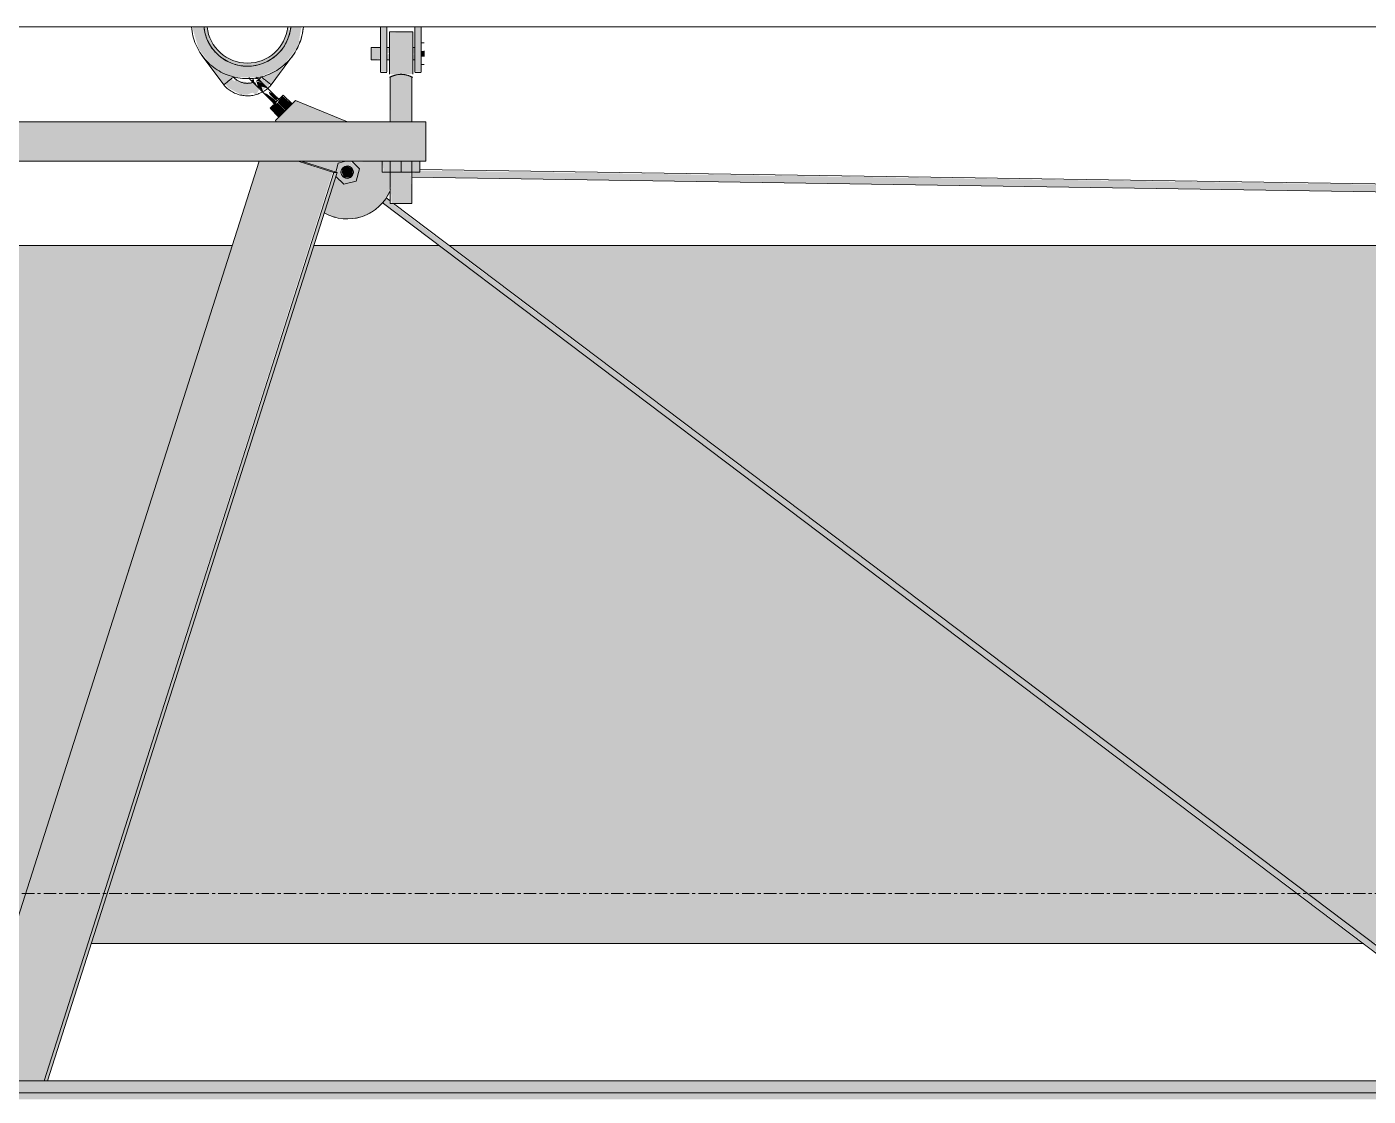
# Model space of a CAD drawing. Header units: inches. Extents: x 20426 to 92531, y -195 to 750.
# Drawn here: x 33730.5 to 33784.3, y 243.9 to 286.8 of the extents above; entities that cross this region are included whole.
import ezdxf

# ---------------------------------------------------------------- set-up
doc = ezdxf.new("R2010")
doc.units = ezdxf.units.IN
doc.header["$MEASUREMENT"] = 0
doc.linetypes.add('Grid Line 1_2_', pattern=[0.875, 0.5, -0.125, 0.125, -0.125])
for name, color, linetype, lineweight in [('A-FLOR-LEVL', 51, 'Continuous', 9), ('M-HVAC-DUCT', 70, 'Continuous', 9), ('Q-SPCQ', 91, 'Continuous', 9), ('S-BEAM', 12, 'Continuous', 9)]:
    doc.layers.add(name, color=color, linetype=linetype, lineweight=lineweight)

# ---------------------------------------------------------------- blocks, each defined once
blk = doc.blocks.new('Girt_Z - 8_D-V152-Elevation - North')
at = {"layer": 'S-BEAM'}
h = blk.add_hatch(color=256, dxfattribs=at)
h.paths.add_polyline_path([(-24964.302, 244), (-22792.025, 244), (-22792.025, 244.482), (-25977.143, 244.482), (-25977.143, 244), (-24981.581, 244)], flags=0)
h.paths.add_polyline_path([(-25980.765, 244), (-25980.765, 244.482), (-25981.015, 244.482), (-25981.015, 244)], flags=0)
h = blk.add_hatch(color=256, dxfattribs=at)
h.paths.add_polyline_path([(-24808.786, 241.633), (-24537.137, 241.633), (-24537.137, 243.744), (-23371.643, 243.744), (-23371.643, 241.633), (-23089.637, 241.633), (-23089.637, 243.744), (-22792.025, 243.744), (-22792.025, 244), (-25977.143, 244), (-25977.143, 241.633), (-25695.137, 241.633), (-25695.137, 243.744), (-24819.143, 243.744), (-24819.143, 241.633)], flags=0)
h.paths.add_polyline_path([(-25981.015, 241.633), (-25980.765, 241.633), (-25980.765, 244), (-25981.015, 244)], flags=0)
for p, q in [((-25977.143, 244.482), (-22792.025, 244.482)), ((-25977.143, 244), (-22792.025, 244))]:
    blk.add_line(p, q, dxfattribs=at)
blk = doc.blocks.new('Girt_Z - 8_D-V153-Elevation - North')
at = {"layer": 'S-BEAM'}
blk.add_line((-25977.143, 286.768), (-22792.025, 286.768), dxfattribs=at)
blk = doc.blocks.new('Basketball_Backstop-Performance_Sports_Systems-3103-Ceiling_Hung - 27_-0_ to 27_-11 7_8_-652462-Elevation - North')
at = {"layer": 'Q-SPCQ'}
for points in [[(-24910.174, 285.687), (-24910.174, 286.768), (-24910.424, 286.768), (-24910.424, 285.687)], [(-24908.799, 285.687), (-24908.799, 286.768), (-24909.049, 286.768), (-24909.049, 285.687)], [(-24910.075, 285.656), (-24909.138, 285.656), (-24909.138, 286.562), (-24910.075, 286.532), (-24910.075, 285.891)], [(-24910.174, 284.963), (-24910.174, 285.687), (-24910.424, 285.687), (-24910.424, 284.963)], [(-24909.607, 284.859), (-24909.138, 284.871), (-24909.138, 285.656), (-24910.075, 285.656), (-24910.075, 284.871), (-24909.684, 284.859)], [(-24908.799, 284.963), (-24908.799, 285.687), (-24909.049, 285.687), (-24909.049, 284.963)], [(-24908.674, 285.687), (-24908.674, 285.801), (-24908.799, 285.801), (-24908.799, 285.687)], [(-24908.674, 285.574), (-24908.674, 285.687), (-24908.799, 285.687), (-24908.799, 285.574)], [(-24927.059, 244.482), (-24923.922, 244.482), (-24912.349, 280.932), (-24913.725, 281.375), (-24915.294, 281.375), (-24926.835, 245.185)], [(-24909.607, 280.937), (-24909.607, 281.375), (-24910.357, 281.375), (-24910.303, 280.937)], [(-24908.857, 280.937), (-24908.857, 281.375), (-24909.607, 281.375), (-24909.607, 280.937)], [(-24923.922, 244.482), (-24923.788, 244.482), (-24912.168, 280.918), (-24912.302, 280.918), (-24923.698, 245.185)], [(-24912.302, 280.918), (-24912.215, 280.932), (-24912.349, 280.932)]]:
    blk.add_hatch(color=256, dxfattribs=at).paths.add_polyline_path(points, flags=0)
h = blk.add_hatch(color=256, dxfattribs=at)
h.paths.add_polyline_path([(-24910.424, 285.687), (-24910.424, 285.937), (-24910.799, 285.904), (-24910.799, 285.687)], flags=0)
h.paths.add_polyline_path([(-24909.138, 285.687), (-24909.049, 285.696), (-24909.049, 285.937), (-24909.138, 285.891), (-24909.138, 285.698)], flags=0)
h.paths.add_polyline_path([(-24910.174, 285.687), (-24910.075, 285.729), (-24910.075, 285.937), (-24910.174, 285.891), (-24910.174, 285.732)], flags=0)
h = blk.add_hatch(color=256, dxfattribs=at)
h.paths.add_polyline_path([(-24909.049, 285.437), (-24909.049, 285.687), (-24909.138, 285.634), (-24909.138, 285.437)], flags=0)
h.paths.add_polyline_path([(-24910.799, 285.437), (-24910.424, 285.493), (-24910.424, 285.687), (-24910.799, 285.687), (-24910.799, 285.446)], flags=0)
h.paths.add_polyline_path([(-24910.174, 285.437), (-24910.075, 285.493), (-24910.075, 285.687), (-24910.174, 285.656), (-24910.174, 285.443)], flags=0)
h = blk.add_hatch(color=256, dxfattribs=at)
h.paths.add_polyline_path([(-24909.607, 279.687), (-24909.169, 279.687), (-24909.22, 280.937), (-24910.044, 280.937), (-24909.985, 279.687), (-24909.72, 279.687)], flags=0)
h.paths.add_polyline_path([(-24909.558, 282.955), (-24909.169, 282.955), (-24909.196, 284.763), (-24909.53, 284.859), (-24909.826, 284.833), (-24910.044, 284.75), (-24910.006, 282.955), (-24909.655, 282.955)], flags=0)
h = blk.add_hatch(color=256, dxfattribs=at)
h.paths.add_polyline_path([(-25004.607, 281.375), (-24957.549, 281.375), (-24957.549, 282.955), (-25004.607, 282.955), (-25004.607, 282.691)], flags=0)
h.paths.add_polyline_path([(-24910.303, 281.375), (-24908.607, 281.375), (-24908.607, 282.955), (-24955.674, 282.955), (-24955.662, 281.375), (-24911.383, 281.375)], flags=0)
for p, q in [((-24910.424, 285.687), (-24910.424, 286.768)), ((-24910.174, 286.768), (-24910.174, 285.687)), ((-24909.049, 285.687), (-24909.049, 286.768)), ((-24908.799, 286.768), (-24908.799, 285.687)), ((-24909.138, 286.562), (-24910.075, 286.562)), ((-24910.075, 285.656), (-24910.075, 286.562)), ((-24909.138, 286.562), (-24909.138, 285.656)), ((-24910.424, 285.937), (-24910.799, 285.937)), ((-24910.799, 285.687), (-24910.799, 285.937)), ((-24910.799, 285.437), (-24910.799, 285.687)), ((-24910.424, 284.963), (-24910.424, 285.687)), ((-24910.075, 285.937), (-24910.174, 285.937)), ((-24910.174, 285.687), (-24910.174, 284.963)), ((-24910.075, 284.871), (-24910.075, 285.656)), ((-24909.049, 285.937), (-24909.138, 285.937)), ((-24909.138, 285.656), (-24909.138, 284.871)), ((-24909.049, 284.963), (-24909.049, 285.687)), ((-24908.674, 286.125), (-24908.799, 286.125)), ((-24908.799, 285.687), (-24908.799, 284.963)), ((-24908.674, 285.801), (-24908.674, 285.687)), ((-24908.674, 285.687), (-24908.674, 285.574)), ((-24910.799, 285.437), (-24910.424, 285.437)), ((-24910.174, 285.437), (-24910.075, 285.437)), ((-24909.138, 285.437), (-24909.049, 285.437)), ((-24908.799, 285.25), (-24908.674, 285.25)), ((-24910.424, 284.937), (-24910.174, 284.937)), ((-24910.075, 284.75), (-24910.044, 284.75)), ((-24910.044, 284.75), (-24910.044, 282.955)), ((-24909.169, 282.955), (-24909.169, 284.75)), ((-24909.169, 284.75), (-24909.138, 284.75)), ((-24909.049, 284.937), (-24908.799, 284.937)), ((-24908.607, 282.955), (-24955.662, 282.955)), ((-24908.607, 282.955), (-24908.607, 281.375)), ((-24908.607, 281.375), (-24955.662, 281.375)), ((-24927.059, 244.482), (-24915.294, 281.375)), ((-24913.725, 281.375), (-24912.302, 280.918)), ((-24912.168, 280.918), (-24913.591, 281.375)), ((-24910.357, 280.937), (-24910.357, 281.375)), ((-24910.044, 281.375), (-24910.044, 279.687)), ((-24909.607, 280.937), (-24909.607, 281.375)), ((-24909.169, 279.687), (-24909.169, 281.375)), ((-24908.857, 280.937), (-24908.857, 281.375)), ((-24912.302, 280.918), (-24923.922, 244.482)), ((-24923.788, 244.482), (-24912.168, 280.918)), ((-24912.302, 280.918), (-24912.168, 280.918)), ((-24909.607, 280.937), (-24910.357, 280.937)), ((-24908.857, 280.937), (-24909.607, 280.937)), ((-24909.169, 279.687), (-24910.044, 279.687))]:
    blk.add_line(p, q, dxfattribs=at)
blk.add_open_spline([(-24909.169, 284.75), (-24909.169, 284.75), (-24909.173, 284.752), (-24909.184, 284.758), (-24909.196, 284.762), (-24909.21, 284.769), (-24909.228, 284.777), (-24909.245, 284.785), (-24909.26, 284.791), (-24909.272, 284.795), (-24909.284, 284.799), (-24909.302, 284.806), (-24909.325, 284.814), (-24909.35, 284.822), (-24909.37, 284.829), (-24909.387, 284.833), (-24909.403, 284.837), (-24909.426, 284.842), (-24909.455, 284.848), (-24909.492, 284.855), (-24909.529, 284.859), (-24909.568, 284.862), (-24909.607, 284.862), (-24909.645, 284.862), (-24909.684, 284.859), (-24909.721, 284.855), (-24909.758, 284.848), (-24909.787, 284.842), (-24909.81, 284.837), (-24909.827, 284.833), (-24909.843, 284.829), (-24909.864, 284.822), (-24909.888, 284.814), (-24909.911, 284.806), (-24909.929, 284.799), (-24909.941, 284.795), (-24909.953, 284.791), (-24909.968, 284.785), (-24909.985, 284.777), (-24910.003, 284.769), (-24910.018, 284.762), (-24910.029, 284.758), (-24910.041, 284.752), (-24910.044, 284.75), (-24910.044, 284.75)], degree=3, knots=[0, 0, 0, 0, 0.055556, 0.083333, 0.111111, 0.138889, 0.166667, 0.194444, 0.208333, 0.222222, 0.236111, 0.25, 0.277778, 0.305556, 0.319444, 0.333333, 0.347222, 0.361111, 0.388889, 0.416667, 0.444444, 0.472222, 0.5, 0.527778, 0.555556, 0.583333, 0.611111, 0.638889, 0.652778, 0.666667, 0.680556, 0.694444, 0.722222, 0.75, 0.763889, 0.777778, 0.791667, 0.805556, 0.833333, 0.861111, 0.888889, 0.916667, 0.944444, 1, 1, 1, 1], dxfattribs=at)
blk = doc.blocks.new('Basketball_Backstop-Performance_Sports_Systems-3103-Ceiling_Hung - 27_-0_ to 27_-11 7_8_-V161-Elevation - North')
at = {"layer": 'Q-SPCQ'}
for points in [[(-24915.508, 284.744), (-24915.265, 284.744), (-24914.362, 285.178), (-24913.738, 285.961), (-24913.601, 286.768), (-24913.99, 286.768), (-24914.038, 286.768), (-24914.131, 286.348), (-24914.358, 285.921), (-24914.623, 285.627), (-24915.042, 285.359), (-24915.508, 285.221), (-24915.765, 285.187), (-24916.391, 285.319), (-24916.817, 285.557), (-24917.095, 285.82), (-24917.343, 286.213), (-24917.46, 286.517), (-24917.54, 286.768), (-24917.955, 286.768), (-24917.96, 286.696), (-24917.719, 285.869), (-24917.168, 285.178), (-24916.266, 284.744), (-24915.765, 284.744)], [(-24915.765, 285.187), (-24915.312, 285.247), (-24914.89, 285.422), (-24914.528, 285.7), (-24914.19, 286.207), (-24914.075, 286.485), (-24914.088, 286.768), (-24914.163, 286.768), (-24914.196, 286.517), (-24914.358, 286.125), (-24914.623, 285.783), (-24914.953, 285.53), (-24915.345, 285.368), (-24915.765, 285.312), (-24916.186, 285.368), (-24916.578, 285.53), (-24916.914, 285.788), (-24917.173, 286.125), (-24917.335, 286.517), (-24917.368, 286.768), (-24917.493, 286.768), (-24917.456, 286.485), (-24917.281, 286.062), (-24917.003, 285.7), (-24916.64, 285.422), (-24916.218, 285.247)], [(-24913.714, 286.068), (-24913.599, 286.413), (-24913.696, 286.144)], [(-24917.548, 285.62), (-24917.564, 285.674), (-24917.562, 285.644)], [(-24916.717, 284.439), (-24916.351, 284.785), (-24917.195, 285.216), (-24917.548, 285.62), (-24917.542, 285.57), (-24916.751, 284.486)], [(-24914.814, 284.439), (-24914.175, 285.414), (-24914.457, 285.133), (-24915.192, 284.743), (-24914.825, 284.449)], [(-24914.613, 283.645), (-24914.623, 283.736), (-24914.623, 283.791), (-24914.672, 283.844), (-24914.991, 284.081), (-24915.121, 284.122), (-24914.623, 283.652)], [(-24914.616, 283.788), (-24914.564, 283.895), (-24914.781, 284.1), (-24914.909, 284.163), (-24914.892, 284.112), (-24914.87, 284.042), (-24914.623, 283.811)], [(-24914.24, 283.412), (-24913.984, 283.669), (-24914.364, 283.996), (-24914.56, 283.732)], [(-24914.496, 283.156), (-24914.24, 283.412), (-24914.565, 283.723), (-24914.64, 283.665), (-24914.671, 283.688), (-24914.85, 283.51), (-24914.523, 283.183)], [(-24911.64, 280.721), (-24911.549, 280.812), (-24911.549, 281.062), (-24911.765, 281.187), (-24911.942, 281.114), (-24911.988, 280.932), (-24911.89, 280.721)], [(-24863.363, 244.482), (-24863.319, 244.482), (-24909.985, 279.687), (-24910.044, 279.715), (-24910.044, 279.793), (-24910.226, 279.885), (-24910.357, 279.717), (-24863.652, 244.482), (-24863.379, 244.482)]]:
    blk.add_hatch(color=256, dxfattribs=at).paths.add_polyline_path(points, flags=0)
h = blk.add_hatch(color=256, dxfattribs=at)
h.paths.add_polyline_path([(-24915.41, 284.052), (-24915.273, 284.292), (-24915.524, 284.53), (-24915.566, 284.53), (-24916.061, 284.585), (-24916.303, 284.705), (-24916.255, 284.575), (-24916.413, 284.683), (-24916.658, 284.486), (-24916.533, 284.32), (-24916.034, 284.052), (-24915.765, 284.052), (-24915.572, 284.125)], flags=0)
h.paths.add_polyline_path([(-24915.152, 284.219), (-24915.042, 284.323), (-24915.191, 284.341), (-24915.154, 284.293), (-24915.159, 284.241)], flags=0)
h.paths.add_polyline_path([(-24915.17, 284.519), (-24915.434, 284.572), (-24915.38, 284.567), (-24915.192, 284.524)], flags=0)
h.paths.add_polyline_path([(-24914.99, 284.329), (-24914.86, 284.476), (-24915.243, 284.715), (-24915.325, 284.671), (-24914.992, 284.331)], flags=0)
h = blk.add_hatch(color=256, dxfattribs=at)
h.paths.add_polyline_path([(-24915.121, 284.122), (-24915.201, 284.373), (-24915.399, 284.572), (-24915.346, 284.342), (-24915.273, 284.292)], flags=0)
h.paths.add_polyline_path([(-24915.5, 284.499), (-24915.512, 284.684), (-24915.597, 284.628)], flags=0)
h.paths.add_polyline_path([(-24915.346, 284.342), (-24915.475, 284.572), (-24915.5, 284.499), (-24915.399, 284.396)], flags=0)
h = blk.add_hatch(color=256, dxfattribs=at)
h.paths.add_polyline_path([(-24914.95, 284.293), (-24915.17, 284.519), (-24915.399, 284.572), (-24915.201, 284.373)], flags=0)
h.paths.add_polyline_path([(-24915.326, 284.673), (-24915.475, 284.744), (-24915.455, 284.681)], flags=0)
h.paths.add_polyline_path([(-24915.17, 284.519), (-24915.33, 284.672), (-24915.399, 284.606), (-24915.273, 284.558)], flags=0)
h = blk.add_hatch(color=256, dxfattribs=at)
h.paths.add_polyline_path([(-24911.677, 279.065), (-24911.223, 279.143), (-24910.802, 279.329), (-24910.439, 279.612), (-24910.156, 279.975), (-24910.044, 280.346), (-24910.044, 280.937), (-24910.357, 280.937), (-24910.357, 281.375), (-24911.549, 281.34), (-24911.282, 281.051), (-24911.471, 280.563), (-24911.942, 280.496), (-24912.234, 280.711), (-24912.68, 279.314), (-24912.463, 279.209), (-24912.136, 279.1)], flags=0)
h.paths.add_polyline_path([(-24912.219, 280.934), (-24912.083, 281.305), (-24912.049, 281.375), (-24913.591, 281.375), (-24912.23, 280.937)], flags=0)
h.paths.add_polyline_path([(-24913.242, 282.955), (-24911.747, 282.955), (-24913.842, 283.81), (-24914.623, 282.979), (-24914.553, 282.955)], flags=0)
h = blk.add_hatch(color=256, dxfattribs=at)
h.paths.add_polyline_path([(-24911.896, 280.45), (-24911.408, 280.58), (-24911.277, 281.068), (-24911.662, 281.375), (-24911.942, 281.343), (-24912.122, 281.295), (-24912.216, 280.769), (-24911.942, 280.496)], flags=0)
h.paths.add_polyline_path([(-24911.765, 280.687), (-24911.942, 280.761), (-24912.015, 280.937), (-24911.942, 281.114), (-24911.765, 281.187), (-24911.588, 281.114), (-24911.516, 280.932), (-24911.588, 280.761), (-24911.701, 280.696)], flags=0)
h = blk.add_hatch(color=256, dxfattribs=at)
h.paths.add_polyline_path([(-24770.131, 278.622), (-24770.122, 278.889), (-24770.14, 278.935), (-24813.89, 279.556), (-24813.89, 279.289), (-24770.138, 278.622)], flags=0)
h.paths.add_polyline_path([(-24768.488, 278.639), (-24768.482, 278.685), (-24768.488, 278.64)], flags=0)
h.paths.add_polyline_path([(-24831.89, 279.564), (-24831.89, 279.876), (-24908.857, 281.003), (-24908.857, 280.937), (-24909.169, 280.897), (-24909.169, 280.742), (-24843.345, 279.738)], flags=0)
h.paths.add_polyline_path([(-24911.542, 280.829), (-24911.528, 281.012), (-24911.549, 280.932), (-24911.549, 280.83)], flags=0)
for p, q in [((-24917.575, 285.6), (-24916.717, 284.439)), ((-24914.814, 284.439), (-24913.956, 285.6)), ((-24915.389, 284.601), (-24915.415, 284.587)), ((-24915.342, 284.728), (-24915.254, 284.746)), ((-24914.594, 283.766), (-24914.338, 284.022)), ((-24913.975, 283.678), (-24914.328, 284.031)), ((-24914.859, 283.501), (-24914.505, 283.147)), ((-24914.85, 283.51), (-24914.726, 283.633)), ((-24913.842, 283.81), (-24914.638, 283.015)), ((-24914.623, 283.736), (-24914.594, 283.766)), ((-24911.747, 282.955), (-24913.842, 283.81)), ((-24914.638, 283.015), (-24914.623, 282.979)), ((-24912.122, 281.295), (-24912.219, 280.934)), ((-24911.823, 281.375), (-24912.122, 281.295)), ((-24911.277, 281.068), (-24911.584, 281.375)), ((-24912.216, 280.769), (-24911.896, 280.45)), ((-24911.408, 280.58), (-24911.277, 281.068)), ((-24831.89, 279.876), (-24908.857, 281.049)), ((-24911.896, 280.45), (-24911.408, 280.58)), ((-24909.169, 280.742), (-24831.89, 279.564)), ((-24910.357, 279.717), (-24863.733, 244.482)), ((-24910.044, 279.793), (-24910.204, 279.914)), ((-24863.319, 244.482), (-24909.904, 279.687))]:
    blk.add_line(p, q, dxfattribs=at)
at = {"layer": 'Q-SPCQ', "flags": 128}
for points in [[(-24918.008, 286.758), (-24917.999, 286.668), (-24917.986, 286.579), (-24917.97, 286.49), (-24917.951, 286.403), (-24917.928, 286.316), (-24917.901, 286.23), (-24917.871, 286.145), (-24917.838, 286.061), (-24917.801, 285.979), (-24917.761, 285.898), (-24917.718, 285.82), (-24917.672, 285.742), (-24917.622, 285.667), (-24917.57, 285.594), (-24917.515, 285.523), (-24917.457, 285.454), (-24917.396, 285.387), (-24917.333, 285.323), (-24917.267, 285.262), (-24917.199, 285.203), (-24917.128, 285.147), (-24917.056, 285.094), (-24916.981, 285.044), (-24916.904, 284.997), (-24916.826, 284.953), (-24916.746, 284.912), (-24916.664, 284.875), (-24916.581, 284.84), (-24916.496, 284.809), (-24916.41, 284.782), (-24916.324, 284.758), (-24916.236, 284.737), (-24916.148, 284.72), (-24916.059, 284.707), (-24915.969, 284.697), (-24915.879, 284.69), (-24915.79, 284.688), (-24915.7, 284.688), (-24915.61, 284.693), (-24915.52, 284.701), (-24915.431, 284.712), (-24915.342, 284.728), (-24915.254, 284.746), (-24915.167, 284.769), (-24915.081, 284.794), (-24914.995, 284.823), (-24914.911, 284.856), (-24914.829, 284.892), (-24914.748, 284.931), (-24914.668, 284.973), (-24914.591, 285.018), (-24914.515, 285.067), (-24914.441, 285.118), (-24914.369, 285.173), (-24914.3, 285.23), (-24914.233, 285.29), (-24914.168, 285.353), (-24914.106, 285.418), (-24914.047, 285.485), (-24913.99, 285.555), (-24913.936, 285.627), (-24913.885, 285.701), (-24913.837, 285.778), (-24913.792, 285.856), (-24913.751, 285.935), (-24913.712, 286.017), (-24913.677, 286.1), (-24913.645, 286.184), (-24913.617, 286.269), (-24913.592, 286.356), (-24913.57, 286.443), (-24913.552, 286.531), (-24913.538, 286.62), (-24913.527, 286.709)], [(-24918.008, 286.758), (-24917.999, 286.668), (-24917.986, 286.579), (-24917.97, 286.49), (-24917.951, 286.403), (-24917.928, 286.316), (-24917.901, 286.23), (-24917.871, 286.145), (-24917.838, 286.061), (-24917.801, 285.979), (-24917.761, 285.898), (-24917.718, 285.82), (-24917.672, 285.742), (-24917.622, 285.667), (-24917.57, 285.594), (-24917.515, 285.523), (-24917.461, 285.459)], [(-24918.008, 286.758), (-24917.999, 286.668), (-24917.986, 286.579), (-24917.97, 286.49), (-24917.951, 286.403), (-24917.928, 286.316), (-24917.901, 286.23), (-24917.871, 286.145), (-24917.838, 286.061), (-24917.801, 285.979), (-24917.761, 285.898), (-24917.718, 285.82), (-24917.672, 285.742), (-24917.622, 285.667), (-24917.575, 285.6)], [(-24917.056, 285.755), (-24917.102, 285.808), (-24917.146, 285.862), (-24917.188, 285.918), (-24917.228, 285.976), (-24917.265, 286.035), (-24917.3, 286.096), (-24917.332, 286.158), (-24917.362, 286.221), (-24917.389, 286.286), (-24917.414, 286.351), (-24917.436, 286.418), (-24917.456, 286.485), (-24917.472, 286.553), (-24917.486, 286.621), (-24917.498, 286.691), (-24917.506, 286.76)], [(-24914.028, 286.728), (-24914.038, 286.659), (-24914.05, 286.59), (-24914.065, 286.522), (-24914.083, 286.454), (-24914.104, 286.387), (-24914.127, 286.321), (-24914.153, 286.256), (-24914.182, 286.192), (-24914.213, 286.129), (-24914.247, 286.068), (-24914.283, 286.008), (-24914.321, 285.949), (-24914.362, 285.892), (-24914.404, 285.837), (-24914.45, 285.784), (-24914.497, 285.732)], [(-24913.956, 285.6), (-24913.904, 285.674), (-24913.855, 285.749), (-24913.809, 285.826), (-24913.766, 285.906), (-24913.726, 285.986), (-24913.69, 286.069), (-24913.657, 286.152), (-24913.627, 286.237), (-24913.601, 286.323), (-24913.578, 286.41), (-24913.559, 286.498), (-24913.543, 286.587), (-24913.53, 286.676), (-24913.522, 286.766)], [(-24913.638, 286.207), (-24913.617, 286.269), (-24913.592, 286.356), (-24913.57, 286.443), (-24913.552, 286.531), (-24913.538, 286.62), (-24913.527, 286.709)], [(-24914.047, 285.485), (-24913.99, 285.555), (-24913.936, 285.627), (-24913.885, 285.701), (-24913.837, 285.778), (-24913.792, 285.856), (-24913.751, 285.935), (-24913.712, 286.017), (-24913.677, 286.1), (-24913.645, 286.184)], [(-24914.597, 285.634), (-24914.65, 285.589), (-24914.705, 285.545), (-24914.762, 285.504), (-24914.82, 285.465), (-24914.879, 285.428), (-24914.94, 285.394), (-24915.003, 285.362), (-24915.066, 285.333), (-24915.131, 285.306), (-24915.197, 285.282), (-24915.263, 285.261), (-24915.331, 285.242), (-24915.399, 285.226), (-24915.468, 285.213), (-24915.537, 285.202), (-24915.607, 285.195), (-24915.676, 285.19), (-24915.746, 285.188), (-24915.816, 285.188), (-24915.886, 285.192), (-24915.956, 285.198), (-24916.025, 285.207), (-24916.094, 285.219), (-24916.163, 285.233), (-24916.231, 285.251), (-24916.298, 285.27), (-24916.364, 285.293), (-24916.429, 285.318), (-24916.493, 285.346), (-24916.557, 285.377), (-24916.618, 285.41), (-24916.679, 285.445), (-24916.738, 285.483), (-24916.795, 285.523), (-24916.851, 285.565), (-24916.905, 285.609), (-24916.957, 285.656)], [(-24915.554, 284.53), (-24915.583, 284.522), (-24915.612, 284.516), (-24915.642, 284.51), (-24915.672, 284.506), (-24915.701, 284.503), (-24915.731, 284.501), (-24915.761, 284.5), (-24915.791, 284.5), (-24915.821, 284.502), (-24915.851, 284.505), (-24915.881, 284.509), (-24915.91, 284.514), (-24915.94, 284.521), (-24915.969, 284.528), (-24915.997, 284.537), (-24916.026, 284.547), (-24916.054, 284.558), (-24916.081, 284.57), (-24916.108, 284.583), (-24916.135, 284.597), (-24916.16, 284.613), (-24916.186, 284.629), (-24916.21, 284.646), (-24916.234, 284.664), (-24916.257, 284.684), (-24916.279, 284.704), (-24916.301, 284.725), (-24916.321, 284.747), (-24916.326, 284.752)], [(-24916.324, 284.758), (-24916.236, 284.737), (-24916.148, 284.72), (-24916.059, 284.707), (-24915.969, 284.697), (-24915.879, 284.69), (-24915.79, 284.688), (-24915.7, 284.688), (-24915.61, 284.693), (-24915.52, 284.701)], [(-24915.654, 284.65), (-24915.658, 284.653), (-24915.661, 284.657), (-24915.664, 284.661), (-24915.667, 284.665), (-24915.67, 284.669), (-24915.673, 284.673), (-24915.675, 284.678), (-24915.678, 284.682), (-24915.68, 284.687), (-24915.682, 284.691), (-24915.684, 284.696), (-24915.685, 284.701), (-24915.687, 284.705), (-24915.688, 284.71), (-24915.689, 284.715), (-24915.69, 284.72), (-24915.69, 284.725), (-24915.691, 284.73), (-24915.691, 284.735), (-24915.691, 284.74)], [(-24915.519, 284.514), (-24915.533, 284.528), (-24915.546, 284.541), (-24915.558, 284.554), (-24915.57, 284.566), (-24915.581, 284.577), (-24915.592, 284.587), (-24915.601, 284.597), (-24915.61, 284.606), (-24915.618, 284.614), (-24915.626, 284.621), (-24915.632, 284.628), (-24915.638, 284.633), (-24915.643, 284.638), (-24915.647, 284.642), (-24915.65, 284.645), (-24915.652, 284.648), (-24915.654, 284.649), (-24915.654, 284.65)], [(-24915.654, 284.65), (-24915.654, 284.649), (-24915.653, 284.648), (-24915.65, 284.646), (-24915.648, 284.643), (-24915.644, 284.639), (-24915.639, 284.635), (-24915.634, 284.629), (-24915.627, 284.623), (-24915.62, 284.616), (-24915.612, 284.608), (-24915.604, 284.599), (-24915.594, 284.59), (-24915.584, 284.58), (-24915.573, 284.569), (-24915.562, 284.557), (-24915.549, 284.545), (-24915.536, 284.532), (-24915.523, 284.518), (-24915.508, 284.504), (-24915.493, 284.489), (-24915.478, 284.473), (-24915.462, 284.457), (-24915.445, 284.441), (-24915.428, 284.424), (-24915.411, 284.406), (-24915.392, 284.388), (-24915.374, 284.369), (-24915.355, 284.351), (-24915.336, 284.331), (-24915.316, 284.312), (-24915.296, 284.292), (-24915.276, 284.272), (-24915.256, 284.251), (-24915.235, 284.23), (-24915.214, 284.21), (-24915.193, 284.189), (-24915.172, 284.168), (-24915.151, 284.146), (-24915.13, 284.125), (-24915.124, 284.119)], [(-24915.397, 284.746), (-24915.385, 284.734), (-24915.373, 284.722), (-24915.36, 284.709), (-24915.346, 284.695), (-24915.332, 284.681)], [(-24914.947, 284.296), (-24914.968, 284.317), (-24914.99, 284.339), (-24915.011, 284.36), (-24915.032, 284.381), (-24915.053, 284.402), (-24915.073, 284.422), (-24915.094, 284.443), (-24915.114, 284.463), (-24915.134, 284.483), (-24915.154, 284.503), (-24915.173, 284.522), (-24915.192, 284.541), (-24915.211, 284.56), (-24915.229, 284.578), (-24915.247, 284.596), (-24915.264, 284.613), (-24915.281, 284.63), (-24915.297, 284.646), (-24915.313, 284.662), (-24915.328, 284.677), (-24915.342, 284.691), (-24915.356, 284.705), (-24915.369, 284.718), (-24915.382, 284.731), (-24915.393, 284.743)], [(-24915.204, 284.752), (-24915.225, 284.73), (-24915.246, 284.709), (-24915.268, 284.689), (-24915.291, 284.669)], [(-24916.717, 284.439), (-24916.684, 284.402), (-24916.649, 284.366), (-24916.613, 284.331), (-24916.576, 284.298), (-24916.537, 284.267), (-24916.497, 284.236), (-24916.456, 284.208), (-24916.414, 284.181), (-24916.37, 284.156), (-24916.326, 284.133), (-24916.281, 284.111), (-24916.235, 284.092), (-24916.188, 284.074), (-24916.141, 284.058), (-24916.093, 284.044), (-24916.044, 284.032), (-24915.995, 284.021), (-24915.946, 284.013), (-24915.897, 284.007), (-24915.847, 284.003), (-24915.797, 284), (-24915.747, 284), (-24915.697, 284.002), (-24915.647, 284.006), (-24915.597, 284.011), (-24915.548, 284.019), (-24915.499, 284.029), (-24915.45, 284.04), (-24915.402, 284.054), (-24915.355, 284.069), (-24915.308, 284.087), (-24915.262, 284.106), (-24915.216, 284.127), (-24915.172, 284.15)], [(-24915.124, 284.119), (-24915.145, 284.141), (-24915.166, 284.162), (-24915.187, 284.183), (-24915.208, 284.204), (-24915.229, 284.225)], [(-24915.128, 284.174), (-24915.086, 284.201), (-24915.044, 284.229), (-24915.004, 284.258), (-24914.965, 284.29), (-24914.927, 284.322), (-24914.891, 284.357), (-24914.856, 284.392), (-24914.822, 284.429), (-24914.814, 284.439)], [(-24915.124, 284.119), (-24915.103, 284.098), (-24915.082, 284.077), (-24915.06, 284.056), (-24915.039, 284.035), (-24915.019, 284.014), (-24914.998, 283.993), (-24914.977, 283.973), (-24914.957, 283.953), (-24914.937, 283.933), (-24914.917, 283.913), (-24914.898, 283.894), (-24914.879, 283.875), (-24914.86, 283.856), (-24914.842, 283.838), (-24914.825, 283.82), (-24914.807, 283.803), (-24914.791, 283.786), (-24914.774, 283.77), (-24914.759, 283.754), (-24914.744, 283.739), (-24914.729, 283.725), (-24914.715, 283.711), (-24914.702, 283.698), (-24914.69, 283.685), (-24914.678, 283.673), (-24914.667, 283.662), (-24914.656, 283.652), (-24914.647, 283.642), (-24914.638, 283.633), (-24914.63, 283.625), (-24914.622, 283.618), (-24914.616, 283.611), (-24914.61, 283.606), (-24914.605, 283.601), (-24914.601, 283.597), (-24914.598, 283.594), (-24914.596, 283.591), (-24914.594, 283.59), (-24914.594, 283.589)], [(-24914.699, 283.694), (-24914.712, 283.707), (-24914.725, 283.721), (-24914.74, 283.735), (-24914.754, 283.75), (-24914.77, 283.766), (-24914.786, 283.782), (-24914.803, 283.798), (-24914.82, 283.815), (-24914.837, 283.833), (-24914.856, 283.851), (-24914.874, 283.87), (-24914.893, 283.888), (-24914.912, 283.908), (-24914.932, 283.927), (-24914.952, 283.947), (-24914.972, 283.967), (-24914.992, 283.988), (-24915.013, 284.009), (-24915.034, 284.029), (-24915.055, 284.05), (-24915.076, 284.071), (-24915.097, 284.093), (-24915.118, 284.114), (-24915.124, 284.119)], [(-24914.974, 284.323), (-24914.953, 284.302), (-24914.947, 284.296)], [(-24914.947, 284.296), (-24914.926, 284.275), (-24914.905, 284.254), (-24914.884, 284.233), (-24914.863, 284.212), (-24914.842, 284.191), (-24914.821, 284.17), (-24914.801, 284.15), (-24914.78, 284.129), (-24914.76, 284.109), (-24914.741, 284.09), (-24914.721, 284.07), (-24914.702, 284.051), (-24914.684, 284.033), (-24914.666, 284.015), (-24914.648, 283.997), (-24914.63, 283.98), (-24914.614, 283.963), (-24914.598, 283.947), (-24914.582, 283.931), (-24914.567, 283.916), (-24914.552, 283.901), (-24914.538, 283.888), (-24914.525, 283.874)], [(-24914.417, 283.766), (-24914.417, 283.766), (-24914.419, 283.768), (-24914.421, 283.77), (-24914.424, 283.773), (-24914.427, 283.776), (-24914.432, 283.781), (-24914.438, 283.787), (-24914.444, 283.793), (-24914.451, 283.8), (-24914.459, 283.808), (-24914.467, 283.816), (-24914.477, 283.826), (-24914.487, 283.836), (-24914.498, 283.847), (-24914.51, 283.859), (-24914.522, 283.871), (-24914.535, 283.884), (-24914.549, 283.898), (-24914.563, 283.912), (-24914.578, 283.927), (-24914.593, 283.942), (-24914.609, 283.958), (-24914.626, 283.975), (-24914.643, 283.992), (-24914.661, 284.01), (-24914.679, 284.028), (-24914.697, 284.046), (-24914.716, 284.065), (-24914.735, 284.084), (-24914.755, 284.104), (-24914.775, 284.124), (-24914.795, 284.144), (-24914.816, 284.165), (-24914.836, 284.185), (-24914.857, 284.206), (-24914.878, 284.227), (-24914.899, 284.248), (-24914.92, 284.269), (-24914.941, 284.291), (-24914.947, 284.296)], [(-24914.594, 283.589), (-24914.594, 283.59), (-24914.595, 283.591), (-24914.597, 283.593), (-24914.6, 283.596), (-24914.604, 283.6), (-24914.609, 283.604), (-24914.614, 283.61), (-24914.621, 283.616), (-24914.628, 283.623), (-24914.636, 283.631), (-24914.644, 283.64), (-24914.654, 283.649), (-24914.664, 283.659)], [(-24914.417, 283.589), (-24914.42, 283.586), (-24914.424, 283.582), (-24914.428, 283.579), (-24914.432, 283.576), (-24914.436, 283.573), (-24914.44, 283.571), (-24914.445, 283.568), (-24914.449, 283.566), (-24914.454, 283.564), (-24914.458, 283.562), (-24914.463, 283.56), (-24914.468, 283.558), (-24914.472, 283.557), (-24914.477, 283.556), (-24914.482, 283.555), (-24914.487, 283.554), (-24914.492, 283.553), (-24914.497, 283.553), (-24914.502, 283.553), (-24914.507, 283.553), (-24914.512, 283.553), (-24914.517, 283.553), (-24914.522, 283.554), (-24914.527, 283.554), (-24914.532, 283.555), (-24914.537, 283.557), (-24914.542, 283.558), (-24914.546, 283.559), (-24914.551, 283.561), (-24914.556, 283.563), (-24914.56, 283.565), (-24914.565, 283.568), (-24914.569, 283.57), (-24914.573, 283.573), (-24914.577, 283.575), (-24914.581, 283.578), (-24914.585, 283.582), (-24914.589, 283.585), (-24914.593, 283.588), (-24914.594, 283.589)], [(-24914.49, 283.839), (-24914.479, 283.829), (-24914.47, 283.819), (-24914.461, 283.81), (-24914.453, 283.802), (-24914.446, 283.795), (-24914.439, 283.788), (-24914.433, 283.783), (-24914.429, 283.778), (-24914.425, 283.774), (-24914.421, 283.77), (-24914.419, 283.768), (-24914.418, 283.767), (-24914.417, 283.766)], [(-24914.417, 283.766), (-24914.413, 283.762), (-24914.41, 283.759), (-24914.407, 283.755), (-24914.404, 283.751), (-24914.401, 283.747), (-24914.398, 283.742), (-24914.396, 283.738), (-24914.394, 283.734), (-24914.391, 283.729), (-24914.389, 283.725), (-24914.388, 283.72), (-24914.386, 283.715), (-24914.385, 283.71), (-24914.383, 283.705), (-24914.382, 283.701), (-24914.382, 283.696), (-24914.381, 283.691), (-24914.381, 283.686), (-24914.38, 283.681), (-24914.38, 283.676), (-24914.38, 283.671), (-24914.381, 283.666), (-24914.381, 283.661), (-24914.382, 283.656), (-24914.383, 283.651), (-24914.384, 283.646), (-24914.386, 283.641), (-24914.387, 283.636), (-24914.389, 283.632), (-24914.391, 283.627), (-24914.393, 283.623), (-24914.395, 283.618), (-24914.398, 283.614), (-24914.4, 283.61), (-24914.403, 283.605), (-24914.406, 283.601), (-24914.409, 283.598), (-24914.413, 283.594), (-24914.416, 283.59), (-24914.417, 283.589)]]:
    blk.add_lwpolyline(points, dxfattribs=at)
at = {"layer": 'Q-SPCQ'}
for centre, radius, start, end in [((-24915.765, 286.937), 1.75, 185.6164, 354.3836), ((-24915.765, 286.937), 1.625, 186.0484, 353.9516), ((-24911.765, 280.937), 0.25, 45, 225), ((-24911.765, 280.937), 0.25, 150, 210), ((-24911.765, 280.937), 0.25, 225, 45), ((-24911.765, 280.937), 0.25, 45, 120), ((-24911.765, 280.937), 0.25, 330, 30), ((-24911.765, 280.937), 1.875, 240.5923, 337.6103), ((-24911.765, 280.937), 0.25, 240, 300), ((-24911.765, 280.937), 1.875, 330, 334.4034), ((-24911.765, 280.937), 1.875, 250.3226, 255), ((-24911.765, 280.937), 1.875, 295.5966, 300), ((-24911.765, 280.937), 1.875, 265.1058, 270), ((-24911.765, 280.937), 1.875, 280.0739, 285)]:
    blk.add_arc(centre, radius, start, end, dxfattribs=at)
blk.add_open_spline([(-24916.326, 284.752), (-24916.326, 284.752), (-24916.337, 284.744), (-24916.374, 284.714), (-24916.414, 284.682), (-24916.448, 284.654), (-24916.484, 284.625), (-24916.534, 284.585), (-24916.596, 284.536), (-24916.662, 284.483), (-24916.706, 284.448), (-24916.717, 284.439), (-24916.717, 284.439)], degree=3, knots=[-1, -1, -1, -1, -0.875, -0.75, -0.6875, -0.625, -0.5625, -0.5, -0.375, -0.25, -0.125, 0, 0, 0, 0], dxfattribs=at)
blk.add_open_spline([(-24915.204, 284.752), (-24915.204, 284.752), (-24915.196, 284.746), (-24915.162, 284.718), (-24915.109, 284.675), (-24915.044, 284.623), (-24914.975, 284.568), (-24914.91, 284.516), (-24914.856, 284.473), (-24914.822, 284.446), (-24914.814, 284.439), (-24914.814, 284.439)], degree=3, dxfattribs=at)

msp = doc.modelspace()

# ---------------------------------------------------------------- hatches: boundary and pattern name
at = {"layer": 'M-HVAC-DUCT', "lineweight": 5}
h = msp.add_hatch(color=256, dxfattribs=at)
h.paths.add_polyline_path([(33077.236, 264), (33244.216, 264), (33244.216, 278), (33076.439, 278), (33071.975, 264)], flags=0)
h.paths.add_polyline_path([(32854.749, 264), (32855.126, 264), (32854.749, 264.519)], flags=0)
h.paths.add_polyline_path([(33887.144, 264), (33892.028, 264), (33892.028, 278), (33888.522, 277.945), (33888.166, 277.424), (33887.648, 277.058), (33886.981, 276.894), (33886.626, 276.899), (33886.091, 277.047), (33885.853, 277.126), (33876.305, 264), (33887.134, 264)], flags=0)
h.paths.add_polyline_path([(32855.513, 264), (32954.716, 264), (32954.716, 278), (32854.749, 278), (32854.749, 265.051)], flags=0)
h.paths.add_polyline_path([(34252.749, 264), (34252.749, 278), (34130.716, 277.981), (34130.716, 264), (34226.467, 264)], flags=0)
h.paths.add_polyline_path([(33759.922, 264), (33765.546, 264), (33747.02, 278), (33742.007, 278), (33737.542, 264), (33743.416, 264)], flags=0)
h.paths.add_polyline_path([(32972.716, 264), (32993.889, 264), (32989.424, 278), (32984.411, 278), (32972.716, 269.162), (32972.716, 266.226)], flags=0)
h.paths.add_polyline_path([(33875.918, 264), (33885.622, 277.34), (33885.494, 277.451), (33885.029, 278), (33841.216, 278), (33841.216, 264), (33863.599, 264)], flags=0)
h.paths.add_polyline_path([(33765.96, 264), (33823.216, 264), (33823.216, 278), (33747.435, 278), (33764.837, 264.848)], flags=0)
h.paths.add_polyline_path([(33734.271, 264), (33738.736, 278), (33701.812, 278), (33701.812, 264), (33725.363, 264)], flags=0)
h.paths.add_polyline_path([(33695.187, 264), (33695.187, 278), (33658.263, 278), (33662.728, 264), (33690.804, 264)], flags=0)
h.paths.add_polyline_path([(33984.296, 264), (34112.716, 264), (34112.716, 278), (33979.525, 277.958), (33972.253, 264), (33984.164, 264)], flags=0)
h.paths.add_polyline_path([(33659.456, 264), (33654.992, 278), (33551.716, 278), (33551.716, 264), (33656.245, 264)], flags=0)
h.paths.add_polyline_path([(32997.16, 264), (33029.619, 264), (33029.619, 278), (32992.696, 278), (32996.464, 266.185)], flags=0)
h.paths.add_polyline_path([(33533.716, 264), (33533.716, 278), (33262.216, 278), (33262.216, 264), (33466.171, 264)], flags=0)
h.paths.add_polyline_path([(33949.996, 264), (33970.139, 264), (33977.432, 278), (33899.708, 277.946), (33899.309, 264), (33915.437, 264)], flags=0)
h.paths.add_polyline_path([(33068.703, 264), (33073.168, 278), (33036.244, 278), (33036.244, 264), (33051.465, 264)], flags=0)
h.paths.add_polyline_path([(32972.716, 269.475), (32983.996, 278), (32972.716, 278), (32972.716, 271)], flags=0)
h = msp.add_hatch(color=256, dxfattribs=at)
h.paths.add_polyline_path([(34252.749, 250), (34252.749, 264), (34130.716, 264), (34130.716, 250), (34226.467, 250)], flags=0)
h.paths.add_polyline_path([(33604.407, 250), (33663.921, 250), (33659.456, 264), (33551.716, 264), (33551.716, 250)], flags=0)
h.paths.add_polyline_path([(33667.192, 250), (33695.187, 250), (33695.187, 264), (33662.728, 264), (33667.164, 250.089)], flags=0)
h.paths.add_polyline_path([(33701.812, 250), (33729.806, 250), (33734.271, 264), (33701.812, 264), (33701.812, 250.084)], flags=0)
h.paths.add_polyline_path([(33733.077, 250), (33784.071, 250), (33765.546, 264), (33737.542, 264), (33733.103, 250.079)], flags=0)
h.paths.add_polyline_path([(34112.716, 250), (34112.716, 264), (33972.253, 264), (33964.96, 250), (34088.232, 250)], flags=0)
h.paths.add_polyline_path([(33784.486, 250), (33823.216, 250), (33823.216, 264), (33765.96, 264), (33784.391, 250.071)], flags=0)
h.paths.add_polyline_path([(33841.216, 250), (33865.735, 250), (33875.918, 264), (33841.216, 264), (33841.216, 250.063)], flags=0)
h.paths.add_polyline_path([(33866.121, 250), (33892.028, 250.055), (33892.028, 264), (33876.305, 264), (33866.164, 250.059)], flags=0)
h.paths.add_polyline_path([(33899.792, 250), (33962.869, 250.044), (33970.139, 264), (33899.309, 264), (33898.909, 250), (33899.538, 250)], flags=0)
h.paths.add_polyline_path([(32861.391, 250), (32865.31, 250), (32855.126, 264), (32854.749, 264), (32854.749, 250)], flags=0)
h.paths.add_polyline_path([(33189.7, 250), (33244.216, 250), (33244.216, 264), (33071.975, 264), (33067.51, 250), (33120.582, 250)], flags=0)
h.paths.add_polyline_path([(32913.229, 250), (32946.946, 250), (32954.716, 255.872), (32954.716, 264), (32855.514, 263.999), (32865.696, 250), (32878.67, 250)], flags=0)
h.paths.add_polyline_path([(32947.788, 250), (32954.716, 250), (32954.716, 255.559), (32947.36, 250)], flags=0)
h.paths.add_polyline_path([(33064.239, 250), (33068.703, 264), (33036.244, 264), (33036.244, 250), (33051.465, 250)], flags=0)
h.paths.add_polyline_path([(33262.216, 250), (33533.716, 250), (33533.716, 264), (33262.216, 264), (33262.216, 250.151)], flags=0)
h.paths.add_polyline_path([(32972.716, 250), (32998.354, 250), (32993.889, 264), (32972.716, 264), (32972.716, 250.195)], flags=0)
h.paths.add_polyline_path([(33029.619, 250), (33029.619, 264), (32997.16, 264), (33001.625, 250), (33025.545, 250)], flags=0)

# ---------------------------------------------------------------- linework, layer by layer
at = {"layer": 'A-FLOR-LEVL', "linetype": 'Grid Line 1_2_'}
msp.add_line((32344.298, 252), (36611.961, 252), dxfattribs=at)
at = {"layer": 'M-HVAC-DUCT'}
for p, q in [((33738.736, 278), (33701.812, 278)), ((33747.027, 278), (33742.007, 278)), ((33823.216, 278), (33747.427, 278)), ((33733.077, 250), (33784.099, 250))]:
    msp.add_line(p, q, dxfattribs=at)

# ---------------------------------------------------------------- block references
at = {"layer": 'Q-SPCQ'}
for name in ['Basketball_Backstop-Performance_Sports_Systems-3103-Ceiling_Hung - 27_-0_ to 27_-11 7_8_-652462-Elevation - North', 'Basketball_Backstop-Performance_Sports_Systems-3103-Ceiling_Hung - 27_-0_ to 27_-11 7_8_-V161-Elevation - North']:
    msp.add_blockref(name, (58655.106, 0), dxfattribs=at)
at = {"layer": 'S-BEAM'}
for name in ['Girt_Z - 8_D-V153-Elevation - North', 'Girt_Z - 8_D-V152-Elevation - North']:
    msp.add_blockref(name, (58655.106, 0), dxfattribs=at)

doc.saveas('drawing.dxf')
